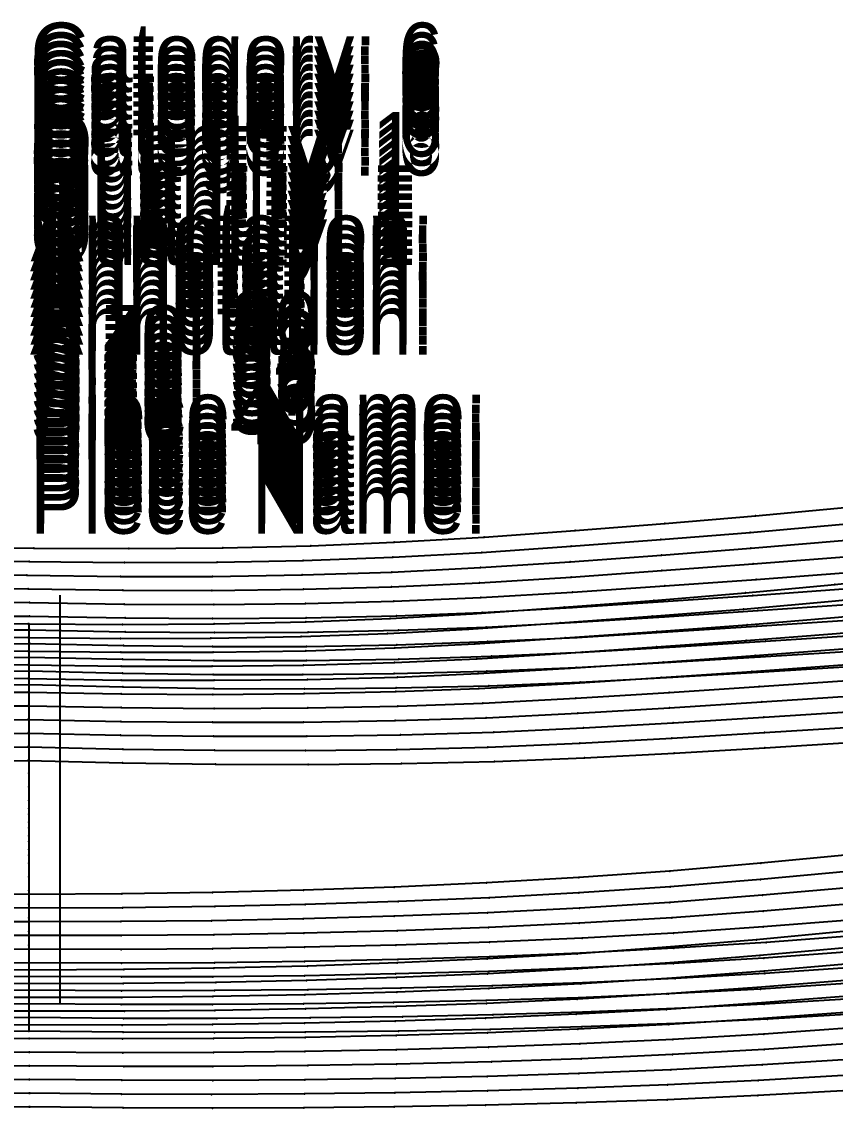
# Model space of a CAD drawing. Extents: x -2408 to 1029, y -526 to 2095.
# Drawn here: x -369.3 to -233, y 1893.8 to 2075.8 of the extents above; entities that cross this region are included whole.
import ezdxf

# ---------------------------------------------------------------- set-up
doc = ezdxf.new("R2010")
doc.units = 0

# ---------------------------------------------------------------- blocks, each defined once
blk = doc.blocks.new(' -30')
at = {"layer": '1'}
for points in [[(-198.889744, 986.803854), (-183.229885, 986.627731), (-167.295553, 986.530983), (-151.580754, 986.653671), (-136.843907, 986.999455), (-122.874949, 987.585204), (-107.751551, 988.469104), (-92.53808, 989.557936), (-77.486431, 990.756362), (-62.287955, 992.040492), (-46.765308, 993.494654), (-31.59976, 995.119355), (-16.677405, 996.901347), (-1.553066, 998.875569), (13.497761, 1001.026741), (28.566463, 1003.387882), (43.726847, 1005.978906), (58.723608, 1008.760932), (73.717036, 1011.77609), (88.621168, 1015.021706)], [(88.398786, 942.707071), (73.615428, 939.68744), (58.483676, 936.83641), (43.616732, 934.260061), (28.482044, 931.848513), (13.553322, 929.659705), (-1.822108, 927.580418), (-16.794361, 925.711826), (-31.978719, 923.97667), (-46.98648, 922.420731), (-62.169353, 920.997894), (-77.205471, 919.740092), (-92.200495, 918.670787), (-107.263969, 917.80739), (-122.337368, 917.127779), (-137.399432, 916.603183), (-153.063196, 916.222007), (-168.182684, 916.006579), (-184.046402, 915.898361), (-184.074268, 915.898438), (-199.938067, 916.004481)]]:
    blk.add_lwpolyline(points, dxfattribs=at)
at = {"layer": '14'}
for points in [[(-199.409258, 974.086564), (-184.176903, 973.94043), (-168.404506, 973.803247), (-153.029813, 973.906816), (-137.632361, 974.245926), (-123.507077, 974.803251), (-109.767216, 975.613196), (-94.348727, 976.725192), (-79.364049, 977.862141), (-63.959231, 979.122072), (-49.005641, 980.511038), (-33.632503, 982.122847), (-18.625958, 983.86424), (-3.293244, 985.820636), (11.872398, 987.947367), (27.150515, 990.29395), (42.458572, 992.858966), (57.665661, 995.628768), (72.836435, 998.623553), (87.952669, 1001.852721)], [(90.028472, 956.046163), (75.046687, 952.918675), (59.910494, 950.006522), (44.840308, 947.342342), (29.635442, 944.875886), (14.498732, 942.621702), (-0.757536, 940.527919), (-15.940118, 938.605887), (-30.87374, 936.874205), (-46.092948, 935.272004), (-61.414536, 933.816243), (-76.664402, 932.52245), (-91.927384, 931.415126), (-107.365219, 930.517209), (-122.837829, 929.817914), (-138.044634, 929.296394), (-153.318469, 928.91942), (-168.467914, 928.682897), (-184.047356, 928.598633), (-184.047356, 928.598633), (-199.59272, 928.680167)]]:
    blk.add_lwpolyline(points, dxfattribs=at)
at = {"layer": '2'}
for p in [(-183.229885, 986.627731), (-184.176903, 973.94043), (-184.047356, 973.941116), (-184.047356, 928.598633), (-184.047356, 928.598633), (-184.046402, 915.898361)]:
    blk.add_point(p, dxfattribs=at)
at = {"layer": '3'}
for p in [(-62.287955, 992.040492), (-77.486431, 990.756362), (-107.751551, 988.469104), (-92.53808, 989.557936), (-167.295553, 986.530983), (-151.580754, 986.653671), (-136.843907, 986.999455), (-122.874949, 987.585204), (-49.005641, 980.511038), (-79.364049, 977.862141), (-63.959231, 979.122072), (-109.767216, 975.613196), (-94.348727, 976.725192), (-168.404506, 973.803247), (-153.029813, 973.906816), (-137.632361, 974.245926), (-123.507077, 974.803251), (-184.047356, 958.07069), (-184.047356, 942.971393), (-61.414536, 933.816243), (-76.664402, 932.52245), (-107.365219, 930.517209), (-91.927384, 931.415126), (-184.047356, 928.598633), (-168.467914, 928.682897), (-153.318469, 928.91942), (-138.044634, 929.296394), (-122.837829, 929.817914), (-62.169353, 920.997894), (-77.205471, 919.740092), (-107.263969, 917.80739), (-92.200495, 918.670787), (-184.074268, 915.898438), (-168.182684, 916.006579), (-153.063196, 916.222007), (-137.399432, 916.603183), (-122.337368, 917.127779)]:
    blk.add_point(p, dxfattribs=at)
at = {"layer": '4'}
for p in [(-184.047356, 928.598633), (-184.074268, 915.898438)]:
    blk.add_point(p, dxfattribs=at)
at = {"layer": '7'}
blk.add_line((-178.812504, 933.120346), (-178.812504, 978.70697), dxfattribs=at)
at = {"layer": '8'}
blk.add_lwpolyline([(-184.047356, 973.941116), (-184.047356, 958.07069), (-184.047356, 942.971393), (-184.047356, 928.598633)], dxfattribs=at)
at = {"layer": '1'}
for s, p in [('Category: 6', (-183.792973, 1064.64222)), ('Quantity: 1', (-183.792973, 1049.64222)), ('Annotation: ', (-183.792973, 1034.64222)), ('Size: 30', (-183.792973, 1019.64222)), ('Piece Name:  ', (-183.792973, 1004.64222))]:
    blk.add_text(s, height=10, dxfattribs=at).set_placement(p)
blk = doc.blocks.new(' -31')
at = {"layer": '1'}
for points in [[(-199.901877, 985.183262), (-184.035778, 985.039444), (-168.025736, 984.886238), (-152.529679, 984.93567), (-138.113903, 985.220737), (-123.104008, 985.77524), (-108.173622, 986.581126), (-93.190491, 987.608126), (-78.160477, 988.752626), (-63.189221, 989.945011), (-47.672531, 991.313117), (-32.73015, 992.82249), (-17.795201, 994.504582), (-2.889159, 996.340467), (12.212112, 998.376714), (27.069524, 1000.571165), (42.309343, 1003.026105), (57.103525, 1005.61325), (72.14837, 1008.460502), (86.862908, 1011.468573)], [(88.846664, 939.767564), (74.028881, 936.886349), (59.221606, 934.227884), (44.328767, 931.764617), (28.970927, 929.425578), (14.022593, 927.325981), (-1.074514, 925.367278), (-16.06261, 923.572989), (-31.47287, 921.884902), (-46.493921, 920.393102), (-61.572107, 919.043186), (-76.619964, 917.846516), (-92.136863, 916.803973), (-107.210379, 916.000315), (-122.478068, 915.366588), (-137.565771, 914.888206), (-152.719418, 914.558583), (-168.281208, 914.372055), (-184.086952, 914.298553), (-184.086952, 914.298553), (-199.963252, 914.370587)]]:
    blk.add_lwpolyline(points, dxfattribs=at)
at = {"layer": '14'}
for points in [[(-199.514269, 972.453655), (-184.176903, 972.34024), (-168.717548, 972.168446), (-153.596564, 972.223744), (-138.452891, 972.497168), (-123.963493, 972.997494), (-110.383136, 973.723837), (-95.06787, 974.769831), (-79.6112, 975.902393), (-64.30798, 977.09257), (-48.879834, 978.444808), (-33.60516, 979.96535), (-18.120015, 981.679498), (-2.882535, 983.53499), (12.185967, 985.548397), (27.374519, 987.769931), (42.016069, 990.101471), (57.723407, 992.818572), (72.810402, 995.648884), (87.8611, 998.699277)], [(89.038004, 952.766953), (74.080566, 949.818442), (59.192565, 947.112229), (44.268387, 944.614557), (29.211158, 942.297216), (14.229339, 940.172583), (-0.871421, 938.191961), (-15.893527, 936.374721), (-31.283849, 934.674336), (-46.339933, 933.166615), (-61.499473, 931.795298), (-76.583279, 930.582744), (-91.894587, 929.541931), (-106.931192, 928.727872), (-122.199121, 928.085378), (-137.775776, 927.593505), (-152.883698, 927.257584), (-168.372823, 927.050214), (-184.047356, 926.998444), (-184.047356, 926.998444), (-199.687344, 927.047208)]]:
    blk.add_lwpolyline(points, dxfattribs=at)
at = {"layer": '2'}
for p in [(-184.035778, 985.039444), (-184.176903, 972.34024), (-184.047356, 972.340927), (-184.047356, 926.998444), (-184.047356, 926.998444), (-184.086952, 914.298553)]:
    blk.add_point(p, dxfattribs=at)
at = {"layer": '3'}
for p in [(-78.160477, 988.752626), (-63.189221, 989.945011), (-108.173622, 986.581126), (-93.190491, 987.608126), (-168.025736, 984.886238), (-152.529679, 984.93567), (-138.113903, 985.220737), (-123.104008, 985.77524), (-79.6112, 975.902393), (-64.30798, 977.09257), (-95.06787, 974.769831), (-168.717548, 972.168446), (-153.596564, 972.223744), (-138.452891, 972.497168), (-123.963493, 972.997494), (-110.383136, 973.723837), (-184.047356, 956.470501), (-184.047356, 941.371204), (-76.583279, 930.582744), (-61.499473, 931.795298), (-106.931192, 928.727872), (-91.894587, 929.541931), (-184.047356, 926.998444), (-168.372823, 927.050214), (-152.883698, 927.257584), (-137.775776, 927.593505), (-122.199121, 928.085378), (-76.619964, 917.846516), (-61.572107, 919.043186), (-107.210379, 916.000315), (-92.136863, 916.803973), (-184.086952, 914.298553), (-168.281208, 914.372055), (-152.719418, 914.558583), (-137.565771, 914.888206), (-122.478068, 915.366588)]:
    blk.add_point(p, dxfattribs=at)
at = {"layer": '4'}
for p in [(-184.047356, 926.998444), (-184.086952, 914.298553)]:
    blk.add_point(p, dxfattribs=at)
at = {"layer": '7'}
blk.add_line((-178.812504, 933.120346), (-178.812504, 978.70697), dxfattribs=at)
at = {"layer": '8'}
blk.add_lwpolyline([(-184.047356, 972.340927), (-184.047356, 956.470501), (-184.047356, 941.371204), (-184.047356, 926.998444)], dxfattribs=at)
at = {"layer": '1'}
for s, p in [('Category: 6', (-183.878193, 1063.670692)), ('Quantity: 1', (-183.878193, 1048.670692)), ('Annotation: ', (-183.878193, 1033.670692)), ('Size: 31', (-183.878193, 1018.670692)), ('Piece Name:  ', (-183.878193, 1003.670692))]:
    blk.add_text(s, height=10, dxfattribs=at).set_placement(p)
blk = doc.blocks.new(' -32')
at = {"layer": '1'}
for points in [[(-200.095667, 983.551712), (-184.421997, 983.443756), (-168.741345, 983.257658), (-153.297777, 983.255747), (-138.28339, 983.491439), (-123.274546, 983.983495), (-108.376018, 984.727066), (-93.392798, 985.703898), (-78.046169, 986.826902), (-63.073899, 987.964787), (-47.80115, 989.241333), (-32.854437, 990.673366), (-17.580763, 992.310636), (-2.66784, 994.062031), (12.329512, 995.989364), (27.19852, 998.080667), (42.534483, 1000.433601), (57.345718, 1002.901455), (72.240179, 1005.584932), (86.979833, 1008.449899)], [(91.330345, 937.310262), (76.160148, 934.470587), (60.90343, 931.837583), (45.660933, 929.416777), (30.404479, 927.182491), (15.110406, 925.11284), (0.117968, 923.23896), (-15.214274, 921.474065), (-30.522857, 919.862977), (-45.88647, 918.397328), (-60.859108, 917.114579), (-76.249028, 915.952396), (-91.588529, 914.980765), (-107.002695, 914.212389), (-122.425182, 913.622015), (-137.838376, 913.177954), (-153.26878, 912.883524), (-168.495711, 912.737804), (-184.061375, 912.698288), (-184.061375, 912.698288), (-199.962922, 912.737573)]]:
    blk.add_lwpolyline(points, dxfattribs=at)
at = {"layer": '14'}
for points in [[(-199.600349, 970.822056), (-184.176903, 970.740051), (-168.658013, 970.535171), (-153.193248, 970.556179), (-137.648987, 970.799077), (-122.742367, 971.275087), (-109.357197, 971.949746), (-94.181815, 972.942468), (-78.860494, 974.031315), (-63.695884, 975.163998), (-48.400329, 976.438115), (-33.260954, 977.872553), (-17.902589, 979.495559), (-2.796827, 981.250458), (12.288539, 983.170726), (27.200065, 985.246414), (42.235573, 987.526424), (57.308336, 990.007635), (72.280071, 992.674386), (87.220682, 995.546043)], [(90.667766, 950.121329), (75.889856, 947.327482), (60.549207, 944.65308), (45.710204, 942.271121), (30.305737, 939.994784), (14.876294, 937.892793), (-0.029895, 936.012998), (-15.497729, 934.217485), (-30.698433, 932.609474), (-46.199172, 931.124613), (-61.159001, 929.831944), (-76.686469, 928.649492), (-91.799121, 927.689282), (-107.237239, 926.91538), (-122.846364, 926.31506), (-138.127724, 925.880585), (-153.461313, 925.582082), (-168.67062, 925.416402), (-184.047356, 925.398254), (-184.047356, 925.398254), (-199.764138, 925.415592)]]:
    blk.add_lwpolyline(points, dxfattribs=at)
at = {"layer": '2'}
for p in [(-184.421997, 983.443756), (-184.176903, 970.740051), (-184.047356, 970.740738), (-184.047356, 925.398254), (-184.047356, 925.398254), (-184.061375, 912.698288)]:
    blk.add_point(p, dxfattribs=at)
at = {"layer": '3'}
for p in [(-78.046169, 986.826902), (-63.073899, 987.964787), (-108.376018, 984.727066), (-93.392798, 985.703898), (-168.741345, 983.257658), (-153.297777, 983.255747), (-138.28339, 983.491439), (-123.274546, 983.983495), (-78.860494, 974.031315), (-63.695884, 975.163998), (-109.357197, 971.949746), (-94.181815, 972.942468), (-168.658013, 970.535171), (-153.193248, 970.556179), (-137.648987, 970.799077), (-122.742367, 971.275087), (-184.047356, 954.870277), (-184.047356, 939.770982), (-76.686469, 928.649492), (-61.159001, 929.831944), (-107.237239, 926.91538), (-91.799121, 927.689282), (-184.047356, 925.398254), (-168.67062, 925.416402), (-153.461313, 925.582082), (-138.127724, 925.880585), (-122.846364, 926.31506), (-76.249028, 915.952396), (-60.859108, 917.114579), (-107.002695, 914.212389), (-91.588529, 914.980765), (-184.061375, 912.698288), (-168.495711, 912.737804), (-153.26878, 912.883524), (-137.838376, 913.177954), (-122.425182, 913.622015)]:
    blk.add_point(p, dxfattribs=at)
at = {"layer": '4'}
for p in [(-184.047356, 925.398254), (-184.061375, 912.698288)]:
    blk.add_point(p, dxfattribs=at)
at = {"layer": '7'}
blk.add_line((-178.812504, 933.120346), (-178.812504, 978.70697), dxfattribs=at)
at = {"layer": '8'}
blk.add_lwpolyline([(-184.047356, 970.740738), (-184.047356, 954.870277), (-184.047356, 939.770982), (-184.047356, 925.398254)], dxfattribs=at)
at = {"layer": '1'}
for s, p in [('Category: 6', (-183.890915, 1062.856483)), ('Quantity: 1', (-183.890915, 1047.856483)), ('Annotation: ', (-183.890915, 1032.856483)), ('Size: 32', (-183.890915, 1017.856483)), ('Piece Name:  ', (-183.890915, 1002.856483))]:
    blk.add_text(s, height=10, dxfattribs=at).set_placement(p)
blk = doc.blocks.new(' -33')
at = {"layer": '1'}
for points in [[(-199.895578, 981.917391), (-184.203281, 981.841354), (-168.302886, 981.625979), (-153.421344, 981.587268), (-138.063449, 981.77681), (-123.30094, 982.206119), (-108.548373, 982.887436), (-93.220462, 983.840879), (-77.994136, 984.911791), (-62.676554, 986.02466), (-47.469065, 987.237479), (-32.175066, 988.635625), (-17.231059, 990.164291), (-1.969221, 991.878756), (13.18838, 993.745961), (28.409, 995.79834), (43.604009, 998.032983), (58.434574, 1000.400726), (73.568401, 1003.015074), (88.889137, 1005.874152)], [(89.418252, 934.084416), (74.450729, 931.441655), (59.338726, 928.978533), (44.308779, 926.718636), (29.197201, 924.615951), (14.123243, 922.671332), (-1.2104, 920.84544), (-16.319175, 919.193337), (-31.48102, 917.677584), (-46.61768, 916.304625), (-62.01489, 915.05757), (-77.176336, 913.98838), (-92.187636, 913.108409), (-107.370381, 912.411744), (-122.542306, 911.879728), (-137.736157, 911.482347), (-152.932617, 911.226068), (-168.043829, 911.109881), (-184.035473, 911.098022), (-184.035473, 911.098022), (-199.560304, 911.104702)]]:
    blk.add_lwpolyline(points, dxfattribs=at)
at = {"layer": '14'}
for points in [[(-199.667877, 969.191777), (-184.176903, 969.139862), (-168.618175, 968.90364), (-153.351338, 968.887478), (-138.070011, 969.078373), (-122.802072, 969.506927), (-109.028211, 970.142768), (-94.02832, 971.073364), (-78.878119, 972.11656), (-63.88798, 973.191219), (-48.760762, 974.383247), (-33.792318, 975.723587), (-18.838223, 977.222051), (-3.65813, 978.89639), (11.262152, 980.69739), (26.627123, 982.726164), (41.502438, 984.868498), (55.802328, 987.099301), (71.239332, 989.703083), (86.024921, 992.395824), (100.780213, 995.286277)], [(91.26954, 947.344777), (76.050213, 944.601286), (60.91301, 942.084598), (45.637376, 939.745064), (30.44328, 937.599295), (15.124464, 935.597632), (-0.109531, 933.755664), (-15.360405, 932.061884), (-30.334394, 930.546275), (-45.615075, 929.143712), (-61.002853, 927.87232), (-76.308229, 926.767637), (-91.848563, 925.843836), (-107.023669, 925.137568), (-122.364776, 924.591161), (-137.982656, 924.18576), (-153.09931, 923.925015), (-168.617599, 923.787093), (-184.047356, 923.798065), (-184.047356, 923.798065), (-199.442512, 923.783658)]]:
    blk.add_lwpolyline(points, dxfattribs=at)
at = {"layer": '2'}
for p in [(-184.203281, 981.841354), (-184.176903, 969.139862), (-184.047356, 969.140549), (-184.047356, 923.798065), (-184.047356, 923.798065), (-184.035473, 911.098022)]:
    blk.add_point(p, dxfattribs=at)
at = {"layer": '3'}
for p in [(-77.994136, 984.911791), (-62.676554, 986.02466), (-108.548373, 982.887436), (-93.220462, 983.840879), (-168.302886, 981.625979), (-153.421344, 981.587268), (-138.063449, 981.77681), (-123.30094, 982.206119), (-78.878119, 972.11656), (-63.88798, 973.191219), (-109.028211, 970.142768), (-94.02832, 971.073364), (-168.618175, 968.90364), (-153.351338, 968.887478), (-138.070011, 969.078373), (-122.802072, 969.506927), (-184.047356, 953.270088), (-184.047356, 938.170793), (-76.308229, 926.767637), (-61.002853, 927.87232), (-107.023669, 925.137568), (-91.848563, 925.843836), (-184.047356, 923.798065), (-168.617599, 923.787093), (-153.09931, 923.925015), (-137.982656, 924.18576), (-122.364776, 924.591161), (-77.176336, 913.98838), (-62.01489, 915.05757), (-122.542306, 911.879728), (-107.370381, 912.411744), (-92.187636, 913.108409), (-184.035473, 911.098022), (-168.043829, 911.109881), (-152.932617, 911.226068), (-137.736157, 911.482347)]:
    blk.add_point(p, dxfattribs=at)
at = {"layer": '4'}
for p in [(-184.047356, 923.798065), (-184.035473, 911.098022)]:
    blk.add_point(p, dxfattribs=at)
at = {"layer": '7'}
blk.add_line((-178.812504, 933.120346), (-178.812504, 978.70697), dxfattribs=at)
at = {"layer": '8'}
blk.add_lwpolyline([(-184.047356, 969.140549), (-184.047356, 953.270088), (-184.047356, 938.170793), (-184.047356, 923.798065)], dxfattribs=at)
at = {"layer": '1'}
for s, p in [('Category: 6', (-183.856316, 1062.000656)), ('Quantity: 1', (-183.856316, 1047.000656)), ('Annotation: ', (-183.856316, 1032.000656)), ('Size: 33', (-183.856316, 1017.000656)), ('Piece Name:  ', (-183.856316, 1002.000656))]:
    blk.add_text(s, height=10, dxfattribs=at).set_placement(p)
blk = doc.blocks.new(' -34')
at = {"layer": '1'}
for points in [[(-199.882371, 980.286679), (-183.960228, 980.237808), (-168.117949, 979.996712), (-153.058748, 979.924763), (-137.707824, 980.071632), (-122.92949, 980.454594), (-108.321638, 981.081657), (-92.998495, 981.988387), (-77.514769, 983.037739), (-62.201781, 984.109423), (-46.844191, 985.280492), (-31.552026, 986.613769), (-16.180549, 988.119587), (-0.918876, 989.7673), (14.461016, 991.588687), (29.684126, 993.561033), (44.651744, 995.673969), (59.824846, 998.00029), (74.945261, 1000.509818), (90.055324, 1003.215849)], [(89.846717, 931.384189), (74.719554, 928.832767), (59.6705, 926.488073), (44.544948, 924.308318), (29.448365, 922.292712), (14.010065, 920.384045), (-1.122059, 918.654773), (-16.32217, 917.059944), (-31.483562, 915.612101), (-46.832805, 914.287485), (-62.019091, 913.117373), (-77.21644, 912.104717), (-92.353479, 911.275165), (-107.570233, 910.629647), (-122.678575, 910.145132), (-137.905092, 909.786411), (-153.296749, 909.562998), (-168.46217, 909.479386), (-184.012451, 909.49791), (-184.012451, 909.49791), (-199.658235, 909.475968)]]:
    blk.add_lwpolyline(points, dxfattribs=at)
at = {"layer": '14'}
for points in [[(-199.32053, 967.560035), (-184.176903, 967.539673), (-168.597613, 967.273836), (-153.015974, 967.224876), (-137.362258, 967.385917), (-122.325415, 967.767123), (-108.80701, 968.340385), (-93.375668, 969.247428), (-77.789987, 970.288667), (-62.368557, 971.359762), (-46.955469, 972.529899), (-31.404846, 973.873655), (-16.018666, 975.369462), (-1.039595, 976.974481), (14.313651, 978.774331), (29.486911, 980.719213), (44.79652, 982.859693), (60.079744, 985.181758), (75.404584, 987.702822), (90.625, 990.405908)], [(89.315343, 944.18609), (74.447671, 941.655685), (59.438948, 939.295019), (44.51444, 937.126641), (29.567738, 935.115528), (14.496622, 933.232545), (-0.484855, 931.500543), (-15.863097, 929.870438), (-30.874372, 928.422447), (-46.581734, 927.050923), (-61.031049, 925.917296), (-76.077343, 924.891031), (-91.358701, 924.039404), (-106.910165, 923.365122), (-122.582563, 922.852771), (-137.891952, 922.494479), (-153.272511, 922.263855), (-168.58151, 922.159106), (-184.047356, 922.197876), (-184.047356, 922.197876), (-199.478289, 922.155447)]]:
    blk.add_lwpolyline(points, dxfattribs=at)
at = {"layer": '2'}
for p in [(-183.960228, 980.237808), (-184.176903, 967.539673), (-184.047356, 967.540359), (-184.047356, 922.197876), (-184.047356, 922.197876), (-184.012451, 909.49791)]:
    blk.add_point(p, dxfattribs=at)
at = {"layer": '3'}
for p in [(-77.514769, 983.037739), (-62.201781, 984.109423), (-108.321638, 981.081657), (-92.998495, 981.988387), (-168.117949, 979.996712), (-153.058748, 979.924763), (-137.707824, 980.071632), (-122.92949, 980.454594), (-77.789987, 970.288667), (-62.368557, 971.359762), (-108.80701, 968.340385), (-93.375668, 969.247428), (-168.597613, 967.273836), (-153.015974, 967.224876), (-137.362258, 967.385917), (-122.325415, 967.767123), (-184.047356, 951.669899), (-184.047356, 936.570604), (-76.077343, 924.891031), (-61.031049, 925.917296), (-122.582563, 922.852771), (-106.910165, 923.365122), (-91.358701, 924.039404), (-184.047356, 922.197876), (-168.58151, 922.159106), (-153.272511, 922.263855), (-137.891952, 922.494479), (-77.21644, 912.104717), (-62.019091, 913.117373), (-122.678575, 910.145132), (-107.570233, 910.629647), (-92.353479, 911.275165), (-184.012451, 909.49791), (-168.46217, 909.479386), (-153.296749, 909.562998), (-137.905092, 909.786411)]:
    blk.add_point(p, dxfattribs=at)
at = {"layer": '4'}
for p in [(-184.047356, 922.197876), (-184.012451, 909.49791)]:
    blk.add_point(p, dxfattribs=at)
at = {"layer": '7'}
blk.add_line((-178.812504, 933.120346), (-178.812504, 978.70697), dxfattribs=at)
at = {"layer": '8'}
blk.add_lwpolyline([(-184.047356, 967.540359), (-184.047356, 951.669899), (-184.047356, 936.570604), (-184.047356, 922.197876)], dxfattribs=at)
at = {"layer": '1'}
for s, p in [('Category: 6', (-183.856564, 1061.177269)), ('Quantity: 1', (-183.856564, 1046.177269)), ('Annotation: ', (-183.856564, 1031.177269)), ('Size: 34', (-183.856564, 1016.177269)), ('Piece Name:  ', (-183.856564, 1001.177269))]:
    blk.add_text(s, height=10, dxfattribs=at).set_placement(p)
blk = doc.blocks.new(' -35')
at = {"layer": '1'}
for points in [[(-199.831895, 978.658127), (-183.937511, 978.637161), (-167.91933, 978.3671), (-153.273203, 978.263564), (-137.581065, 978.366736), (-122.473683, 978.712175), (-108.132263, 979.284806), (-93.046583, 980.132548), (-77.806866, 981.122235), (-62.730958, 982.135285), (-47.556552, 983.23854), (-32.497701, 984.477851), (-17.328552, 985.87939), (-2.297197, 987.417575), (12.961771, 989.131927), (27.959361, 990.970578), (43.309883, 993.0213), (58.262805, 995.1937), (73.202795, 997.542292), (88.10029, 1000.067095)], [(89.728332, 928.65774), (74.835692, 926.259145), (59.179039, 923.928092), (44.541241, 921.910511), (29.381633, 919.969584), (14.403487, 918.187392), (-1.331187, 916.461199), (-16.228949, 914.967156), (-31.448686, 913.574273), (-46.565287, 912.319465), (-61.807496, 911.199641), (-76.808087, 910.258563), (-92.071399, 909.476472), (-107.196256, 908.87852), (-122.494073, 908.426062), (-137.774086, 908.100987), (-153.145767, 907.908955), (-168.352186, 907.852574), (-184.046021, 907.897415), (-184.007549, 907.897491), (-199.53491, 907.848851)]]:
    blk.add_lwpolyline(points, dxfattribs=at)
at = {"layer": '14'}
for points in [[(-199.345665, 965.933028), (-184.176903, 965.939484), (-168.595889, 965.645719), (-153.262253, 965.563573), (-137.932319, 965.676814), (-122.572167, 966.011288), (-108.693553, 966.54324), (-93.491526, 967.382021), (-78.130808, 968.373007), (-62.938125, 969.391393), (-47.752126, 970.486082), (-32.422476, 971.732986), (-17.26006, 973.126367), (-1.855956, 974.694953), (13.276601, 976.382052), (28.391172, 978.221578), (43.321342, 980.20117), (58.39237, 982.370642), (73.510673, 984.725601), (88.526659, 987.248361)], [(93.199124, 942.128623), (77.922058, 939.599068), (62.501389, 937.241845), (47.168491, 935.077929), (31.115596, 932.983628), (16.332593, 931.194477), (0.943787, 929.472944), (-14.151574, 927.926407), (-29.569388, 926.489421), (-45.099253, 925.179927), (-60.541408, 924.017085), (-75.99377, 923.020384), (-91.675127, 922.207711), (-106.895291, 921.598181), (-122.23912, 921.136723), (-137.854623, 920.806728), (-152.969878, 920.610716), (-168.561992, 920.532413), (-184.047356, 920.597687), (-184.047356, 920.597687), (-199.497536, 920.528545)]]:
    blk.add_lwpolyline(points, dxfattribs=at)
at = {"layer": '2'}
for p in [(-183.937511, 978.637161), (-184.176903, 965.939484), (-184.047356, 965.94017), (-184.047356, 920.597687), (-184.047356, 920.597687), (-184.046021, 907.897415)]:
    blk.add_point(p, dxfattribs=at)
at = {"layer": '3'}
for p in [(-77.806866, 981.122235), (-62.730958, 982.135285), (-108.132263, 979.284806), (-93.046583, 980.132548), (-167.91933, 978.3671), (-153.273203, 978.263564), (-137.581065, 978.366736), (-122.473683, 978.712175), (-78.130808, 968.373007), (-62.938125, 969.391393), (-108.693553, 966.54324), (-93.491526, 967.382021), (-168.595889, 965.645719), (-153.262253, 965.563573), (-137.932319, 965.676814), (-122.572167, 966.011288), (-184.047356, 950.06971), (-184.047356, 934.970414), (-75.99377, 923.020384), (-60.541408, 924.017085), (-122.23912, 921.136723), (-106.895291, 921.598181), (-91.675127, 922.207711), (-184.047356, 920.597687), (-168.561992, 920.532413), (-152.969878, 920.610716), (-137.854623, 920.806728), (-76.808087, 910.258563), (-61.807496, 911.199641), (-122.494073, 908.426062), (-107.196256, 908.87852), (-92.071399, 909.476472), (-184.007549, 907.897491), (-168.352186, 907.852574), (-153.145767, 907.908955), (-137.774086, 908.100987)]:
    blk.add_point(p, dxfattribs=at)
at = {"layer": '4'}
for p in [(-184.047356, 920.597687), (-184.007549, 907.897491)]:
    blk.add_point(p, dxfattribs=at)
at = {"layer": '7'}
blk.add_line((-178.812504, 925.101852), (-178.812504, 961.312027), dxfattribs=at)
at = {"layer": '8'}
blk.add_lwpolyline([(-184.047356, 965.94017), (-184.047356, 950.06971), (-184.047356, 934.970414), (-184.047356, 920.597687)], dxfattribs=at)
at = {"layer": '1'}
for s, p in [('Category: 6', (-183.838463, 1060.311564)), ('Quantity: 1', (-183.838463, 1045.311564)), ('Annotation: ', (-183.838463, 1030.311564)), ('Size: 35', (-183.838463, 1015.311564)), ('Piece Name:  ', (-183.838463, 1000.311564))]:
    blk.add_text(s, height=10, dxfattribs=at).set_placement(p)
blk = doc.blocks.new(' -36')
at = {"layer": '1'}
for points in [[(-199.544562, 977.030097), (-183.915882, 977.036591), (-167.950092, 976.741205), (-152.978729, 976.605931), (-137.268569, 976.672079), (-122.12241, 976.976183), (-107.446996, 977.520182), (-92.321248, 978.32941), (-77.600391, 979.250239), (-61.924676, 980.270294), (-47.017724, 981.31363), (-31.357583, 982.547478), (-16.625817, 983.851296), (-0.992572, 985.389894), (13.833781, 986.994781), (29.434275, 988.836413), (44.440064, 990.766333), (59.442097, 992.862699), (74.419603, 995.127874), (89.460761, 997.580781)], [(91.196515, 926.253528), (76.000404, 923.896584), (60.862701, 921.722258), (45.703331, 919.703248), (30.553345, 917.828484), (15.36051, 916.081235), (0.366159, 914.490822), (-14.855243, 913.015167), (-30.168469, 911.661785), (-45.412518, 910.43988), (-60.922781, 909.345475), (-76.188734, 908.436381), (-91.758054, 907.688403), (-107.040549, 907.127508), (-122.547447, 906.707099), (-137.837701, 906.41608), (-153.129541, 906.255611), (-168.307947, 906.226378), (-184.045563, 906.297302), (-183.987007, 906.297607), (-199.867201, 906.222146)]]:
    blk.add_lwpolyline(points, dxfattribs=at)
at = {"layer": '14'}
for points in [[(-199.353692, 964.307202), (-184.176903, 964.339218), (-168.612579, 964.019258), (-152.992621, 963.905906), (-137.318346, 963.990156), (-122.248087, 964.280739), (-108.008745, 964.781739), (-92.393513, 965.599915), (-76.784191, 966.576492), (-61.688111, 967.560906), (-46.088481, 968.647694), (-31.018154, 969.826597), (-15.441047, 971.206677), (-0.29155, 972.69796), (15.256628, 974.374752), (30.78711, 976.20571), (46.128949, 978.179131), (61.616419, 980.345853), (76.481717, 982.596073), (91.915827, 985.115354)], [(90.485111, 939.003368), (74.786101, 936.556132), (60.373333, 934.476824), (45.341251, 932.46284), (30.179325, 930.574341), (15.113374, 928.831544), (0.032828, 927.222548), (-15.463604, 925.711815), (-30.570664, 924.373105), (-45.791009, 923.151527), (-60.919749, 922.072863), (-76.05752, 921.156435), (-91.414875, 920.414455), (-106.977524, 919.836891), (-122.618398, 919.408825), (-137.869685, 919.122493), (-153.219026, 918.955266), (-168.558692, 918.906939), (-184.047356, 918.997421), (-184.047356, 918.997421), (-199.50061, 918.902875)]]:
    blk.add_lwpolyline(points, dxfattribs=at)
at = {"layer": '2'}
for p in [(-183.915882, 977.036591), (-184.176903, 964.339218), (-184.047356, 964.339905), (-184.047356, 918.997421), (-184.047356, 918.997421), (-184.045563, 906.297302)]:
    blk.add_point(p, dxfattribs=at)
at = {"layer": '3'}
for p in [(-77.600391, 979.250239), (-61.924676, 980.270294), (-107.446996, 977.520182), (-92.321248, 978.32941), (-167.950092, 976.741205), (-152.978729, 976.605931), (-137.268569, 976.672079), (-122.12241, 976.976183), (-76.784191, 966.576492), (-61.688111, 967.560906), (-108.008745, 964.781739), (-92.393513, 965.599915), (-168.612579, 964.019258), (-152.992621, 963.905906), (-137.318346, 963.990156), (-122.248087, 964.280739), (-184.047356, 948.469478), (-184.047356, 933.370181), (-76.05752, 921.156435), (-60.919749, 922.072863), (-122.618398, 919.408825), (-106.977524, 919.836891), (-91.414875, 920.414455), (-184.047356, 918.997421), (-168.558692, 918.906939), (-153.219026, 918.955266), (-137.869685, 919.122493), (-76.188734, 908.436381), (-60.922781, 909.345475), (-137.837701, 906.41608), (-122.547447, 906.707099), (-107.040549, 907.127508), (-91.758054, 907.688403), (-183.987007, 906.297607), (-168.307947, 906.226378), (-153.129541, 906.255611)]:
    blk.add_point(p, dxfattribs=at)
at = {"layer": '4'}
for p in [(-184.047356, 918.997421), (-183.987007, 906.297607)]:
    blk.add_point(p, dxfattribs=at)
at = {"layer": '7'}
blk.add_line((-178.812504, 923.493042), (-178.812504, 959.702759), dxfattribs=at)
at = {"layer": '8'}
blk.add_lwpolyline([(-184.047356, 964.339905), (-184.047356, 948.469478), (-184.047356, 933.370181), (-184.047356, 918.997421)], dxfattribs=at)
at = {"layer": '1'}
for s, p in [('Category: 6', (-183.84594, 1059.459721)), ('Quantity: 1', (-183.84594, 1044.459721)), ('Annotation: ', (-183.84594, 1029.459721)), ('Size: 36', (-183.84594, 1014.459721)), ('Piece Name:  ', (-183.84594, 999.459721))]:
    blk.add_text(s, height=10, dxfattribs=at).set_placement(p)
blk = doc.blocks.new(' -37')
at = {"layer": '1'}
for points in [[(-199.544714, 975.405111), (-183.895226, 975.435944), (-168.220626, 975.117964), (-153.279971, 974.951985), (-137.539453, 974.981965), (-122.430299, 975.248465), (-107.241461, 975.765536), (-92.23547, 976.488596), (-77.064567, 977.383549), (-62.060307, 978.358986), (-46.897365, 979.384498), (-31.741422, 980.503482), (-16.317787, 981.804686), (-1.187583, 983.235286), (13.994105, 984.806719), (29.095599, 986.511197), (44.519286, 988.409393), (59.454505, 990.406909), (74.49534, 992.583849), (89.510965, 994.928311)], [(91.393289, 923.693421), (76.20749, 921.436391), (61.269209, 919.37503), (46.041508, 917.421138), (30.69776, 915.591858), (15.438227, 913.904222), (0.507643, 912.382616), (-14.778713, 910.959608), (-30.220891, 909.651627), (-45.528684, 908.478979), (-60.863939, 907.45052), (-76.192555, 906.592417), (-91.529829, 905.905755), (-106.526015, 905.393559), (-122.442326, 904.997173), (-137.300377, 904.743644), (-153.220751, 904.604897), (-168.169346, 904.601247), (-184.04583, 904.696655), (-183.96656, 904.697189), (-199.509102, 904.598301)]]:
    blk.add_lwpolyline(points, dxfattribs=at)
at = {"layer": '14'}
for points in [[(-199.345019, 962.682694), (-184.176903, 962.739029), (-168.647246, 962.39452), (-153.323367, 962.252045), (-138.031799, 962.292988), (-122.676535, 962.538026), (-107.428407, 963.02208), (-92.064057, 963.779385), (-76.738085, 964.702722), (-61.242214, 965.685371), (-45.924747, 966.711602), (-30.453256, 967.865643), (-15.155917, 969.160966), (0.128787, 970.603535), (15.669216, 972.213705), (30.924236, 973.938823), (45.988341, 975.793326), (61.205262, 977.82814), (76.399373, 980.027605), (91.645306, 982.408497)], [(93.832485, 936.927775), (78.337437, 934.575235), (62.936941, 932.41251), (47.515296, 930.404682), (31.961469, 928.5227), (16.506599, 926.790005), (1.361923, 925.227311), (-14.120774, 923.76841), (-29.615894, 922.442596), (-45.226793, 921.236907), (-60.743267, 920.182351), (-75.782494, 919.324538), (-91.259002, 918.626357), (-106.444216, 918.102362), (-121.733901, 917.71492), (-137.317545, 917.449799), (-152.973728, 917.306), (-168.57124, 917.282788), (-184.047356, 917.397232), (-184.047356, 917.397232), (-199.487877, 917.278543)]]:
    blk.add_lwpolyline(points, dxfattribs=at)
at = {"layer": '2'}
for p in [(-183.895226, 975.435944), (-184.176903, 962.739029), (-184.047356, 962.739716), (-184.047356, 917.397232), (-184.047356, 917.397232), (-184.04583, 904.696655)]:
    blk.add_point(p, dxfattribs=at)
at = {"layer": '3'}
for p in [(-62.060307, 978.358986), (-107.241461, 975.765536), (-92.23547, 976.488596), (-77.064567, 977.383549), (-168.220626, 975.117964), (-153.279971, 974.951985), (-137.539453, 974.981965), (-122.430299, 975.248465), (-76.738085, 964.702722), (-61.242214, 965.685371), (-107.428407, 963.02208), (-92.064057, 963.779385), (-168.647246, 962.39452), (-153.323367, 962.252045), (-138.031799, 962.292988), (-122.676535, 962.538026), (-184.047356, 946.869289), (-184.047356, 931.769992), (-75.782494, 919.324538), (-60.743267, 920.182351), (-184.047356, 917.397232), (-137.317545, 917.449799), (-121.733901, 917.71492), (-106.444216, 918.102362), (-91.259002, 918.626357), (-168.57124, 917.282788), (-152.973728, 917.306), (-76.192555, 906.592417), (-60.863939, 907.45052), (-183.96656, 904.697189), (-168.169346, 904.601247), (-153.220751, 904.604897), (-137.300377, 904.743644), (-122.442326, 904.997173), (-106.526015, 905.393559), (-91.529829, 905.905755)]:
    blk.add_point(p, dxfattribs=at)
at = {"layer": '4'}
for p in [(-184.047356, 917.397232), (-183.96656, 904.697189)]:
    blk.add_point(p, dxfattribs=at)
at = {"layer": '7'}
blk.add_line((-178.812504, 921.884689), (-178.812504, 958.093872), dxfattribs=at)
at = {"layer": '8'}
blk.add_lwpolyline([(-184.047356, 962.739716), (-184.047356, 946.869289), (-184.047356, 931.769992), (-184.047356, 917.397232)], dxfattribs=at)
at = {"layer": '1'}
for s, p in [('Category: 6', (-183.858013, 1058.619607)), ('Quantity: 1', (-183.858013, 1043.619607)), ('Annotation: ', (-183.858013, 1028.619607)), ('Size: 37', (-183.858013, 1013.619607)), ('Piece Name:  ', (-183.858013, 998.619607))]:
    blk.add_text(s, height=10, dxfattribs=at).set_placement(p)
blk = doc.blocks.new(' -38')
at = {"layer": '1'}
for points in [[(-199.881571, 973.781331), (-184.02483, 973.838501), (-168.394548, 973.496167), (-153.050934, 973.299164), (-137.526505, 973.297012), (-122.070491, 973.529049), (-106.553574, 974.011844), (-91.257077, 974.710421), (-75.758579, 975.59908), (-60.626937, 976.556257), (-45.135723, 977.568164), (-29.691034, 978.673379), (-14.218645, 979.93966), (0.737898, 981.308098), (16.18444, 982.858823), (31.240378, 984.508954), (46.655312, 986.347725), (61.903195, 988.324596), (77.276361, 990.485047), (92.482815, 992.792346)], [(91.761032, 921.210529), (76.654194, 919.053324), (61.359018, 917.023469), (46.399424, 915.173265), (31.071333, 913.4097), (15.760392, 911.778752), (0.404646, 910.275068), (-14.93296, 908.905446), (-30.861093, 907.615277), (-45.800218, 906.524894), (-61.198361, 905.54693), (-76.478171, 904.74749), (-91.894362, 904.110273), (-107.28555, 903.63106), (-122.710982, 903.285736), (-137.822531, 903.060963), (-153.25125, 902.956335), (-168.509522, 902.978521), (-184.045391, 903.096237), (-183.94804, 903.097), (-199.804087, 902.973026)]]:
    blk.add_lwpolyline(points, dxfattribs=at)
at = {"layer": '14'}
for points in [[(-199.740959, 961.05943), (-184.176903, 961.13884), (-168.699438, 960.771431), (-153.117159, 960.599375), (-137.509077, 960.612319), (-121.800199, 960.831968), (-106.173003, 961.29453), (-91.127607, 962.000058), (-76.121077, 962.872303), (-60.939983, 963.810147), (-45.940806, 964.778603), (-30.948843, 965.841704), (-15.800026, 967.057728), (-0.82938, 968.401779), (14.405534, 969.906101), (29.350037, 971.513721), (44.278901, 973.25879), (59.722363, 975.220283), (74.6129, 977.268679), (89.481256, 979.47277)], [(90.241725, 933.824134), (75.09389, 931.657668), (60.047842, 929.6593), (44.866851, 927.78208), (29.788284, 926.045265), (14.695885, 924.435176), (-0.832111, 922.914813), (-15.949796, 921.564841), (-31.835178, 920.277831), (-46.32422, 919.220093), (-61.471715, 918.252465), (-76.88532, 917.438952), (-91.954189, 916.816405), (-107.426842, 916.331711), (-122.943291, 915.983638), (-138.052843, 915.764713), (-153.295465, 915.656275), (-168.59928, 915.659886), (-184.047356, 915.797043), (-184.047356, 915.797043), (-199.4597, 915.655474)]]:
    blk.add_lwpolyline(points, dxfattribs=at)
at = {"layer": '2'}
for p in [(-184.02483, 973.838501), (-184.176903, 961.13884), (-184.047356, 961.139526), (-184.047356, 915.797043), (-184.047356, 915.797043), (-184.045391, 903.096237)]:
    blk.add_point(p, dxfattribs=at)
at = {"layer": '3'}
for p in [(-75.758579, 975.59908), (-60.626937, 976.556257), (-106.553574, 974.011844), (-91.257077, 974.710421), (-168.394548, 973.496167), (-153.050934, 973.299164), (-137.526505, 973.297012), (-122.070491, 973.529049), (-76.121077, 962.872303), (-60.939983, 963.810147), (-106.173003, 961.29453), (-91.127607, 962.000058), (-168.699438, 960.771431), (-153.117159, 960.599375), (-137.509077, 960.612319), (-121.800199, 960.831968), (-184.047356, 945.2691), (-184.047356, 930.169803), (-76.88532, 917.438952), (-61.471715, 918.252465), (-184.047356, 915.797043), (-168.59928, 915.659886), (-153.295465, 915.656275), (-138.052843, 915.764713), (-122.943291, 915.983638), (-107.426842, 916.331711), (-91.954189, 916.816405), (-76.478171, 904.74749), (-61.198361, 905.54693), (-183.94804, 903.097), (-168.509522, 902.978521), (-153.25125, 902.956335), (-137.822531, 903.060963), (-122.710982, 903.285736), (-107.28555, 903.63106), (-91.894362, 904.110273)]:
    blk.add_point(p, dxfattribs=at)
at = {"layer": '4'}
for p in [(-184.047356, 915.797043), (-183.94804, 903.097)]:
    blk.add_point(p, dxfattribs=at)
at = {"layer": '7'}
blk.add_line((-178.812504, 920.276642), (-178.812504, 956.485443), dxfattribs=at)
at = {"layer": '8'}
blk.add_lwpolyline([(-184.047356, 961.139526), (-184.047356, 945.2691), (-184.047356, 930.169803), (-184.047356, 915.797043)], dxfattribs=at)
at = {"layer": '1'}
for s, p in [('Category: 6', (-183.871765, 1057.73974)), ('Quantity: 1', (-183.871765, 1042.73974)), ('Annotation: ', (-183.871765, 1027.73974)), ('Size: 38', (-183.871765, 1012.73974)), ('Piece Name:  ', (-183.871765, 997.73974))]:
    blk.add_text(s, height=10, dxfattribs=at).set_placement(p)
blk = doc.blocks.new(' -39')
at = {"layer": '1'}
for points in [[(-199.605925, 972.159095), (-184.01516, 972.238312), (-168.397196, 971.872528), (-153.201127, 971.651481), (-138.134021, 971.615115), (-122.854594, 971.794226), (-107.343622, 972.210434), (-92.366279, 972.831552), (-76.54396, 973.693286), (-61.552963, 974.611547), (-46.302817, 975.56963), (-31.0579, 976.601998), (-15.713613, 977.784027), (-0.490311, 979.102427), (14.902616, 980.573191), (30.099956, 982.161116), (45.034018, 983.856669), (60.199584, 985.724429), (75.172832, 987.721968), (90.29707, 989.899544)], [(89.609161, 918.417101), (74.573508, 916.375308), (59.416902, 914.457557), (44.347942, 912.678232), (29.22985, 911.018424), (14.133778, 909.485977), (-0.887692, 908.084533), (-16.006542, 906.796746), (-31.516378, 905.598314), (-46.653881, 904.54977), (-61.887216, 903.640983), (-77.043015, 902.9045), (-92.062363, 902.332166), (-107.229754, 901.898197), (-122.720984, 901.584048), (-137.893478, 901.3881), (-153.453414, 901.311263), (-168.541841, 901.357225), (-184.045658, 901.495895), (-183.930225, 901.496964), (-199.677776, 901.351716)]]:
    blk.add_lwpolyline(points, dxfattribs=at)
at = {"layer": '14'}
for points in [[(-199.705454, 959.436699), (-184.176903, 959.538651), (-168.312557, 959.14157), (-152.936417, 958.948605), (-137.689682, 958.930158), (-122.390639, 959.100798), (-107.151342, 959.490952), (-91.728331, 960.147581), (-76.344232, 960.998653), (-60.781414, 961.935), (-45.404531, 962.89571), (-30.034311, 963.942842), (-14.502688, 965.140545), (0.846659, 966.471685), (16.467368, 967.967946), (31.790785, 969.570224), (47.098769, 971.311675), (62.207414, 973.177947), (77.478384, 975.220491), (92.727334, 977.421733)], [(93.696294, 931.829309), (78.300347, 929.680899), (62.88401, 927.683033), (47.330246, 925.806764), (31.881892, 924.073645), (16.419716, 922.470906), (1.285714, 921.031759), (-14.201068, 919.688187), (-29.808469, 918.459754), (-45.316086, 917.364998), (-60.832369, 916.417871), (-75.842764, 915.667055), (-91.255424, 915.066441), (-106.313921, 914.624392), (-121.465458, 914.307104), (-136.940675, 914.102877), (-152.55203, 914.011987), (-168.225904, 914.035936), (-184.047356, 914.196854), (-184.047356, 914.196854), (-199.832109, 914.03125)]]:
    blk.add_lwpolyline(points, dxfattribs=at)
at = {"layer": '2'}
for p in [(-184.01516, 972.238312), (-184.176903, 959.538651), (-184.047356, 959.539337), (-184.047356, 914.196854), (-184.047356, 914.196854), (-184.045658, 901.495895)]:
    blk.add_point(p, dxfattribs=at)
at = {"layer": '3'}
for p in [(-61.552963, 974.611547), (-107.343622, 972.210434), (-92.366279, 972.831552), (-76.54396, 973.693286), (-168.397196, 971.872528), (-153.201127, 971.651481), (-138.134021, 971.615115), (-122.854594, 971.794226), (-60.781414, 961.935), (-107.151342, 959.490952), (-91.728331, 960.147581), (-76.344232, 960.998653), (-168.312557, 959.14157), (-152.936417, 958.948605), (-137.689682, 958.930158), (-122.390639, 959.100798), (-184.047356, 943.668911), (-184.047356, 928.569614), (-75.842764, 915.667055), (-60.832369, 916.417871), (-184.047356, 914.196854), (-168.225904, 914.035936), (-152.55203, 914.011987), (-136.940675, 914.102877), (-121.465458, 914.307104), (-106.313921, 914.624392), (-91.255424, 915.066441), (-77.043015, 902.9045), (-61.887216, 903.640983), (-183.930225, 901.496964), (-168.541841, 901.357225), (-153.453414, 901.311263), (-137.893478, 901.3881), (-122.720984, 901.584048), (-107.229754, 901.898197), (-92.062363, 902.332166)]:
    blk.add_point(p, dxfattribs=at)
at = {"layer": '4'}
for p in [(-184.047356, 914.196854), (-183.930225, 901.496964)]:
    blk.add_point(p, dxfattribs=at)
at = {"layer": '7'}
blk.add_line((-178.812504, 918.669662), (-178.812504, 954.878311), dxfattribs=at)
at = {"layer": '8'}
blk.add_lwpolyline([(-184.047356, 959.539337), (-184.047356, 943.668911), (-184.047356, 928.569614), (-184.047356, 914.196854)], dxfattribs=at)
at = {"layer": '1'}
for s, p in [('Category: 6', (-183.839397, 1056.885546)), ('Quantity: 1', (-183.839397, 1041.885546)), ('Annotation: ', (-183.839397, 1026.885546)), ('Size: 39', (-183.839397, 1011.885546)), ('Piece Name:  ', (-183.839397, 996.885546))]:
    blk.add_text(s, height=10, dxfattribs=at).set_placement(p)
blk = doc.blocks.new(' -40')
at = {"layer": '1'}
for points in [[(-199.864877, 970.535647), (-184.007473, 970.638123), (-168.312085, 970.248635), (-153.059081, 970.003416), (-137.860823, 969.94036), (-122.501798, 970.086932), (-107.011304, 970.459098), (-91.66347, 971.054746), (-76.239994, 971.863291), (-60.970871, 972.770291), (-45.639813, 973.702428), (-30.53561, 974.688643), (-15.217954, 975.818684), (-0.072431, 977.073929), (15.222504, 978.479002), (30.477542, 980.013674), (45.745938, 981.682276), (60.666777, 983.450803), (75.9014, 985.406909), (91.115501, 987.517097)], [(89.722584, 916.000608), (74.577923, 914.021083), (59.416677, 912.172696), (44.394614, 910.46162), (29.206027, 908.853911), (14.013441, 907.371065), (-1.199172, 906.008787), (-16.346794, 904.770506), (-31.578643, 903.643143), (-46.687439, 902.645919), (-61.936624, 901.785496), (-77.0967, 901.096306), (-92.360879, 900.559394), (-107.579503, 900.162781), (-122.850505, 899.885836), (-137.997271, 899.718414), (-153.270541, 899.667159), (-168.291118, 899.733583), (-184.0452, 899.895477), (-183.912659, 899.896851), (-199.709362, 899.729333)]]:
    blk.add_lwpolyline(points, dxfattribs=at)
at = {"layer": '14'}
for points in [[(-199.654171, 957.815185), (-184.176903, 957.938461), (-168.392959, 957.520888), (-152.780794, 957.299794), (-137.241788, 957.254429), (-121.614295, 957.400194), (-106.020683, 957.768573), (-90.971427, 958.373221), (-75.960604, 959.169212), (-60.766476, 960.059615), (-45.762077, 960.967268), (-30.763123, 961.942919), (-15.596995, 963.048272), (-0.616066, 964.278806), (14.354051, 965.639645), (29.602787, 967.153595), (44.547595, 968.765251), (59.477309, 970.510284), (74.949028, 972.469717), (89.842056, 974.506415)], [(90.822012, 928.967868), (75.836225, 926.983167), (60.833458, 925.129882), (45.693113, 923.3829), (30.66282, 921.76963), (15.177207, 920.235825), (0.122798, 918.869865), (-14.942158, 917.621551), (-30.129088, 916.477693), (-45.212453, 915.461616), (-60.303449, 914.586908), (-75.665444, 913.864543), (-91.404999, 913.294914), (-106.742722, 912.88376), (-122.129587, 912.597901), (-137.786465, 912.425783), (-152.937606, 912.366902), (-168.278892, 912.414846), (-184.047356, 912.596664), (-184.047356, 912.596664), (-199.779037, 912.410013)]]:
    blk.add_lwpolyline(points, dxfattribs=at)
at = {"layer": '2'}
for p in [(-184.007473, 970.638123), (-184.176903, 957.938461), (-184.047356, 957.939148), (-184.047356, 912.596664), (-184.047356, 912.596664), (-184.0452, 899.895477)]:
    blk.add_point(p, dxfattribs=at)
at = {"layer": '3'}
for p in [(-60.970871, 972.770291), (-168.312085, 970.248635), (-107.011304, 970.459098), (-91.66347, 971.054746), (-76.239994, 971.863291), (-153.059081, 970.003416), (-137.860823, 969.94036), (-122.501798, 970.086932), (-60.766476, 960.059615), (-168.392959, 957.520888), (-121.614295, 957.400194), (-106.020683, 957.768573), (-90.971427, 958.373221), (-75.960604, 959.169212), (-152.780794, 957.299794), (-137.241788, 957.254429), (-184.047356, 942.068687), (-184.047356, 926.969392), (-75.665444, 913.864543), (-60.303449, 914.586908), (-184.047356, 912.596664), (-168.278892, 912.414846), (-152.937606, 912.366902), (-137.786465, 912.425783), (-122.129587, 912.597901), (-106.742722, 912.88376), (-91.404999, 913.294914), (-77.0967, 901.096306), (-61.936624, 901.785496), (-183.912659, 899.896851), (-168.291118, 899.733583), (-153.270541, 899.667159), (-137.997271, 899.718414), (-122.850505, 899.885836), (-107.579503, 900.162781), (-92.360879, 900.559394)]:
    blk.add_point(p, dxfattribs=at)
at = {"layer": '4'}
for p in [(-184.047356, 912.596664), (-183.912659, 899.896851)]:
    blk.add_point(p, dxfattribs=at)
at = {"layer": '7'}
blk.add_line((-178.812504, 917.062302), (-178.812504, 953.270493), dxfattribs=at)
at = {"layer": '8'}
blk.add_lwpolyline([(-184.047356, 957.939148), (-184.047356, 942.068687), (-184.047356, 926.969392), (-184.047356, 912.596664)], dxfattribs=at)
at = {"layer": '1'}
for s, p in [('Category: 6', (-183.871231, 1055.91103)), ('Quantity: 1', (-183.871231, 1040.91103)), ('Annotation: ', (-183.871231, 1025.91103)), ('Size: 40', (-183.871231, 1010.91103)), ('Piece Name:  ', (-183.871231, 995.91103))]:
    blk.add_text(s, height=10, dxfattribs=at).set_placement(p)

msp = doc.modelspace()

# ---------------------------------------------------------------- block references
at = {"layer": '1'}
for name, p in [(' -32', (-184.050523, 999.622732)), (' -31', (-184.050388, 1000.311413)), (' -30', (-184.050297, 1001.000083)), (' -33', (-184.050694, 998.934067)), (' -34', (-184.050758, 998.245407)), (' -36', (-184.051123, 996.868036)), (' -35', (-184.051047, 997.556724)), (' -38', (-184.051331, 995.490688)), (' -37', (-184.051318, 996.179365)), (' -39', (-184.051506, 994.802025)), (' -40', (-184.051738, 994.113352))]:
    msp.add_blockref(name, p, dxfattribs=at)

doc.saveas('drawing.dxf')
